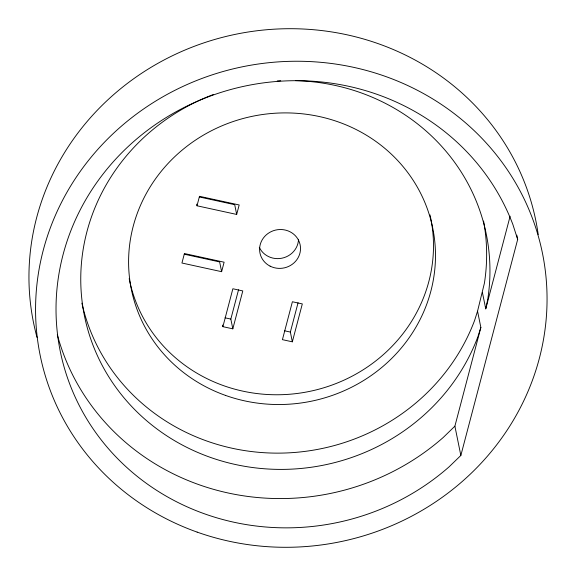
<?xml version="1.0" encoding="UTF-8"?>
<svg xmlns="http://www.w3.org/2000/svg" width="576" height="576" viewBox="0 0 576 576"><rect width="100%" height="100%" fill="white"/><g stroke="black" fill="none" stroke-linecap="round" stroke-linejoin="round"><path stroke-width="0.86" d="M81.9 303.163A205.027 193.968 -11.5 0 0 268.207 452.93A205.027 193.968 -11.5 0 0 474.624 320.371L477.547 311.184L484.402 283.212A205.027 193.968 -11.5 0 0 483.574 221.054M482.436 292.608L485.748 308.873L487.714 299.484A205.027 193.968 -11.5 0 0 295.538 80.64M196.999 205.783L199.49 196.308L239.177 204.962L236.678 214.438L196.999 205.783L196.668 204.156M221.623 271.685L224.114 262.202L184.428 253.548L181.937 263.023L221.623 271.685L219.636 261.922L184.262 254.203M222.898 326.671L232.87 288.763L242.791 290.93L232.819 328.838L222.898 326.671L222.566 325.044M232.819 328.838L230.832 319.075L238.536 289.786M292.342 341.82L302.314 303.912L292.392 301.752L282.42 339.66L292.342 341.82L290.362 332.064L298.066 302.767M460.85 455.458L517.673 239.443L512.899 224.561A235.778 223.063 -11.5 0 0 183.96 107.568A235.778 223.063 -11.5 0 0 97.74 435.334A235.778 223.063 -11.5 0 0 449.186 466.754L460.85 455.458L454.889 426.168L480.859 327.456L477.547 311.184M485.748 308.873L510.12 216.216M480.859 327.456L477.936 336.636A205.027 193.968 -11.5 0 1 141.811 416.448A205.027 193.968 -11.5 0 1 213.293 94.55M454.889 426.168L443.232 437.472A235.778 223.063 -11.5 0 1 57.298 334.685M199.325 196.963L234.698 204.674L236.678 214.438M225.043 317.815L230.832 319.075M284.573 330.797L290.362 332.064M516.794 235.138L517.673 239.443M37.022 337.399A256.277 242.46 -11.5 0 1 235.894 34.229A256.277 242.46 -11.5 0 1 538.207 234.533M277.207 80.928A205.027 193.968 -11.5 0 1 280.699 80.755M429.998 214.906A153.77 145.476 -11.5 0 1 310.342 391.241A153.77 145.476 -11.5 0 1 129.182 278.633M298.519 239.306A20.506 19.397 -11.5 0 1 281.938 258.199A20.506 19.397 -11.5 0 1 259.294 247.298M197.143 532.109A256.277 242.46 -11.5 0 0 544.313 263.585A256.277 242.46 -11.5 0 0 132.473 117.115A256.277 242.46 -11.5 0 0 197.143 532.109M225.54 395.417A153.77 145.476 -11.5 0 0 433.843 234.31A153.77 145.476 -11.5 0 0 186.739 146.419A153.77 145.476 -11.5 0 0 225.54 395.417M270.101 266.141A20.506 19.397 -11.5 0 0 300.514 248.227A20.506 19.397 -11.5 0 0 269.554 232.488A20.506 19.397 -11.5 0 0 270.101 266.141"/></g></svg>
